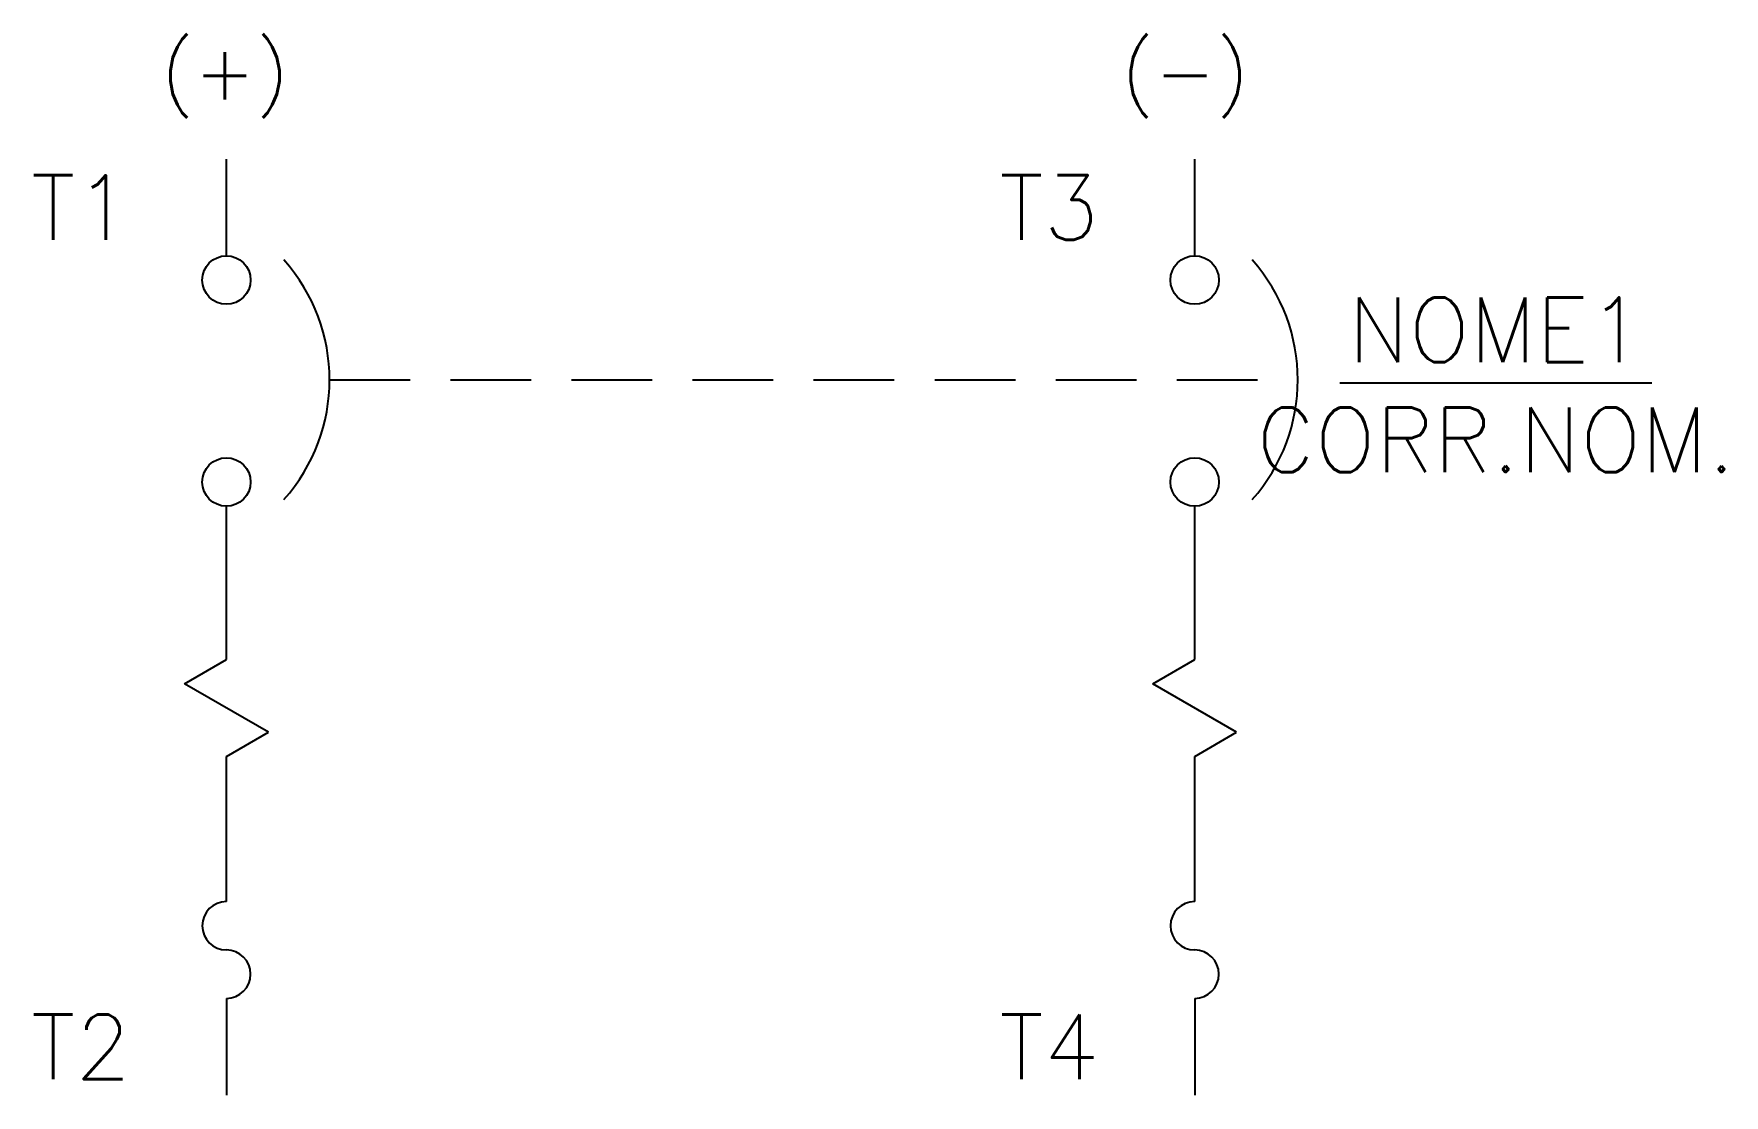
# Model space of a CAD drawing. Extents: x 293.6 to 345.9, y 156.6 to 189.5.
import ezdxf
from ezdxf.enums import TextEntityAlignment as Align

# ---------------------------------------------------------------- set-up
doc = ezdxf.new("R2010")
doc.units = 0
doc.header["$MEASUREMENT"] = 0
doc.linetypes.add('HIDDEN', pattern=[0.375, 0.25, -0.125])
doc.layers.get('0').update_dxf_attribs({"linetype": 'CONTINUOUS'})
doc.styles.add('ROMANS', font='romans')

msp = doc.modelspace()

# ---------------------------------------------------------------- linework, layer by layer
for p, q in [((299.54, 182.655), (299.54, 185.655)), ((329.54, 182.655), (329.54, 185.655)), ((334.042, 178.718), (343.707, 178.718)), ((299.54, 159.646), (299.54, 156.646)), ((329.54, 159.646), (329.54, 156.646))]:
    msp.add_line(p, q)
at = {"linetype": 'Continuous'}
for p, q in [((299.54, 170.146), (299.54, 174.896)), ((329.54, 170.146), (329.54, 174.896)), ((298.241, 169.396), (299.54, 170.146)), ((328.241, 169.396), (329.54, 170.146)), ((300.839, 167.896), (298.241, 169.396)), ((330.839, 167.896), (328.241, 169.396)), ((299.54, 167.146), (300.839, 167.896)), ((329.54, 167.146), (330.839, 167.896)), ((299.54, 162.646), (299.54, 167.146)), ((329.54, 162.646), (329.54, 167.146))]:
    msp.add_line(p, q, dxfattribs=at)
at = {"linetype": 'HIDDEN', "ltscale": 10, "flags": 128}
msp.add_lwpolyline([(302.734, 178.814), (332.734, 178.814)], dxfattribs=at)
at = {"linetype": 'Continuous'}
for centre in [(299.54, 181.905), (329.54, 181.905), (299.54, 175.646), (329.54, 175.646)]:
    msp.add_circle(centre, 0.75, dxfattribs=at)
for centre, radius, start, end in [((297.153, 178.814), 5.581, 318.3063, 41.6937), ((327.153, 178.814), 5.581, 318.3063, 41.6937), ((299.54, 161.896), 0.75, 90, 270), ((329.54, 161.896), 0.75, 90, 270), ((299.54, 160.396), 0.75, 270, 90), ((329.54, 160.396), 0.75, 270, 90)]:
    msp.add_arc(centre, radius, start, end, dxfattribs=at)

# ---------------------------------------------------------------- texts
at = {"style": 'ROMANS'}
for s, p in [('(+)', (297.513, 187.498)), ('(-)', (327.266, 187.498))]:
    msp.add_text(s, height=1.7111, dxfattribs=at).set_placement(p)
at = {"lineweight": -3, "style": 'ROMANS'}
for tag, p in [('T1', (296.572, 184.152)), ('T3', (326.572, 184.152)), ('T2', (296.572, 158.143)), ('T4', (326.572, 158.143))]:
    msp.add_attdef(tag, text='', height=2, dxfattribs=at).set_placement(p, align=Align.MIDDLE_RIGHT)
for tag, p in [('NOME1', (338.875, 180.365)), ('CORR.NOM.', (338.875, 176.953))]:
    msp.add_attdef(tag, text='', height=2, dxfattribs=at).set_placement(p, align=Align.MIDDLE_CENTER)

doc.saveas('drawing.dxf')
